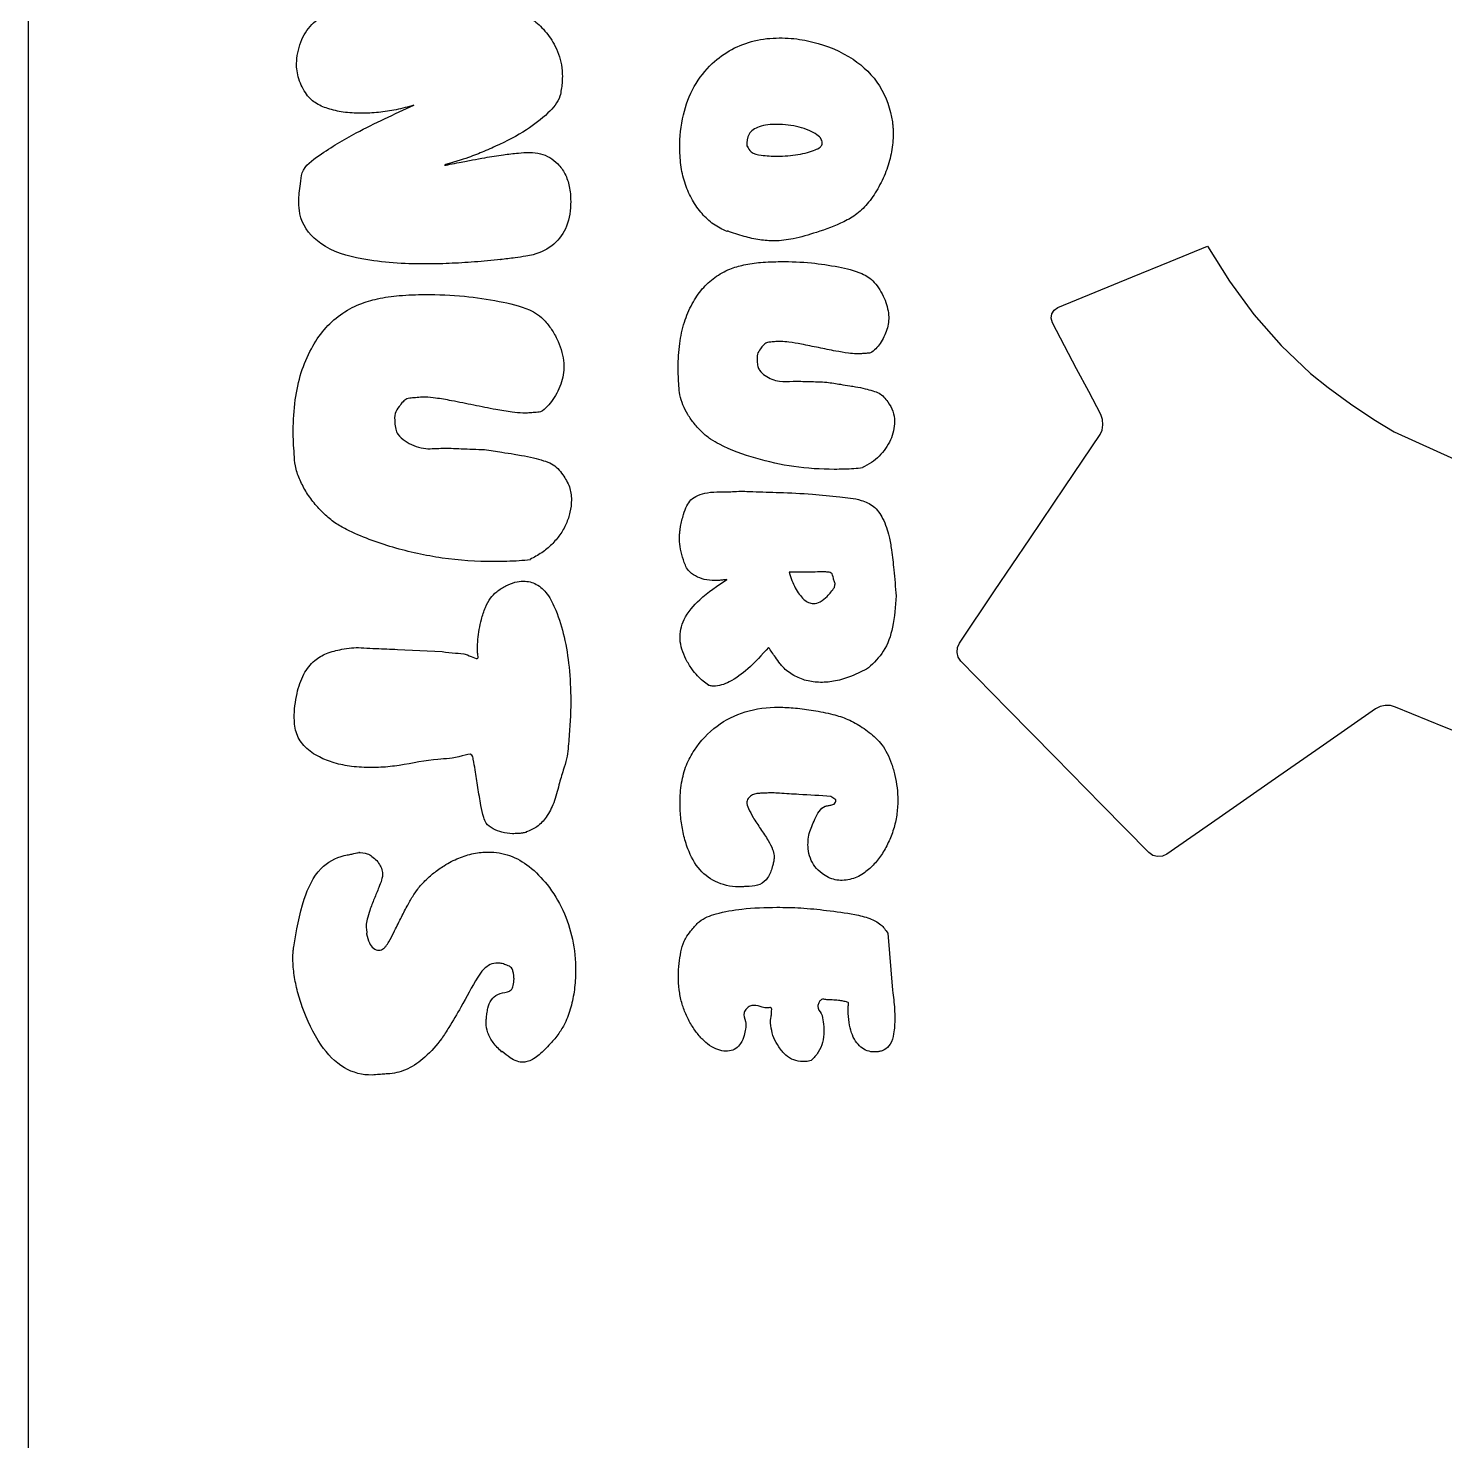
# Model space of a CAD drawing. Extents: x 9 to 137, y 10 to 46.
# Drawn here: x 52.29 to 58.77, y 27.96 to 34.41 of the extents above; entities that cross this region are included whole.
import ezdxf

# ---------------------------------------------------------------- set-up
doc = ezdxf.new("R2010")
doc.units = 0
doc.layers.add('Layer_1', color=7, linetype='CONTINUOUS')

msp = doc.modelspace()

# ---------------------------------------------------------------- linework, layer by layer
at = {"layer": 'Layer_1', "color": 7}
for p, q in [((52.29317, 45.61675), (52.29317, 10.29953)), ((55.577359, 33.87323), (55.578595, 33.87323)), ((55.577361, 33.87323), (55.577359, 33.87323)), ((55.488359, 33.484727), (55.487123, 33.483161)), ((55.488303, 33.486293), (55.488359, 33.484727)), ((57.511722, 33.346554), (57.682798, 33.416753)), ((57.682798, 33.416753), (57.782714, 33.257326)), ((54.451072, 33.355649), (54.45113, 33.355648)), ((54.45113, 33.355648), (54.452719, 33.355648)), ((57.340649, 33.276356), (57.511722, 33.346554)), ((57.169573, 33.206153), (57.340649, 33.276356)), ((57.782714, 33.257326), (57.895215, 33.105223)), ((56.998496, 33.135955), (57.169573, 33.206153)), ((56.968213, 33.087073), (56.971175, 33.106922)), ((56.973809, 33.066599), (56.968213, 33.087073)), ((56.971175, 33.106922), (56.981544, 33.12394)), ((56.981544, 33.12394), (56.998496, 33.135955)), ((57.895215, 33.105223), (58.019243, 32.96346)), ((57.029066, 32.961735), (56.973809, 33.066599)), ((57.084327, 32.856871), (57.029066, 32.961735)), ((58.019243, 32.96346), (58.153755, 32.83505)), ((57.139585, 32.752007), (57.084327, 32.856871)), ((58.153755, 32.83505), (58.234033, 32.770994)), ((58.234033, 32.770994), (58.336661, 32.69648)), ((57.194843, 32.647144), (57.139585, 32.752007)), ((58.336661, 32.69648), (58.443184, 32.624444)), ((57.202941, 32.625419), (57.194843, 32.647144)), ((57.191518, 32.555733), (57.201031, 32.576636)), ((57.201031, 32.576636), (57.204916, 32.600895)), ((57.204916, 32.600895), (57.202941, 32.625419)), ((58.443184, 32.624444), (58.535147, 32.567814)), ((58.535147, 32.567814), (59.000778, 32.356632)), ((57.030801, 32.317625), (57.191518, 32.555733)), ((56.105124, 32.404668), (56.10636, 32.403102)), ((56.105141, 32.404665), (56.105124, 32.404668)), ((56.870081, 32.079516), (57.030801, 32.317625)), ((55.455042, 32.294422), (55.504489, 32.294422)), ((56.709363, 31.841408), (56.870081, 32.079516)), ((54.586194, 31.985411), (54.587783, 31.983397)), ((54.586295, 31.985409), (54.586194, 31.985411)), ((55.977796, 31.857356), (55.977816, 31.857357)), ((55.977816, 31.857357), (55.977816, 31.858924)), ((56.548643, 31.6033), (56.709363, 31.841408)), ((56.540018, 31.582858), (56.548643, 31.6033)), ((53.980789, 31.573814), (54.184178, 31.563744)), ((56.538373, 31.560376), (56.540018, 31.582858)), ((56.543705, 31.538519), (56.538373, 31.560376)), ((56.555753, 31.519954), (56.543705, 31.538519)), ((56.770648, 31.301313), (56.555753, 31.519954)), ((55.401839, 31.409325), (55.401839, 31.410892)), ((55.40188, 31.409325), (55.401839, 31.409325)), ((56.985543, 31.082675), (56.770648, 31.301313)), ((58.450679, 31.303037), (58.212307, 31.136767)), ((58.471384, 31.313242), (58.450679, 31.303037)), ((58.495347, 31.318146), (58.471384, 31.313242)), ((58.519706, 31.317488), (58.495347, 31.318146)), ((58.541695, 31.31074), (58.519706, 31.317488)), ((58.766462, 31.219316), (58.541695, 31.31074)), ((58.991226, 31.127893), (58.766462, 31.219316)), ((57.200436, 30.864033), (56.985543, 31.082675)), ((58.212307, 31.136767), (57.973939, 30.970497)), ((57.973939, 30.970497), (57.735567, 30.804223)), ((55.983858, 30.88686), (55.961603, 30.902525)), ((57.415331, 30.645392), (57.200436, 30.864033)), ((57.735567, 30.804223), (57.497195, 30.637953)), ((54.568715, 30.740053), (54.568715, 30.738039)), ((54.568836, 30.74005), (54.568715, 30.740053)), ((57.433369, 30.632982), (57.415331, 30.645392)), ((57.454864, 30.627353), (57.433369, 30.632982)), ((57.477083, 30.628999), (57.454864, 30.627353)), ((57.497195, 30.637953), (57.477083, 30.628999)), ((55.588475, 30.490523), (55.587239, 30.490523)), ((55.588307, 30.490523), (55.588475, 30.490523)), ((53.840703, 30.277564), (53.839374, 30.275545)), ((53.839374, 30.275545), (53.839374, 30.273531)), ((56.221306, 30.277919), (56.242327, 30.016306)), ((53.50546, 30.211102), (53.50705, 30.21513)), ((54.459054, 29.735815), (54.457465, 29.733801)), ((55.871613, 29.695165), (55.871521, 29.695159))]:
    msp.add_line(p, q, dxfattribs=at)
for points, knots in [([(54.055483, 34.060521), (54.028533, 34.053266), (53.975362, 34.038951), (53.894366, 34.027108), (53.813267, 34.022826), (53.735158, 34.027056), (53.664092, 34.042911), (53.612728, 34.064842), (53.578911, 34.091437), (53.557923, 34.119355), (53.539815, 34.152696), (53.526348, 34.189161), (53.518954, 34.225952), (53.519648, 34.284304), (53.536133, 34.3611), (53.593652, 34.443758), (53.673727, 34.491217), (53.764908, 34.515349), (53.867492, 34.527719), (54.023219, 34.531191), (54.20512, 34.52788), (54.385374, 34.514747), (54.510496, 34.497228), (54.593583, 34.459335), (54.651273, 34.40767), (54.692282, 34.350837), (54.718629, 34.294754), (54.731329, 34.244197), (54.734684, 34.199389), (54.733192, 34.161759), (54.72914, 34.13225), (54.720417, 34.080901), (54.662756, 34.014889), (54.562179, 33.939), (54.45664, 33.884464), (54.353981, 33.840629), (54.293309, 33.816183), (54.150385, 33.775846), (54.268476, 33.8011), (54.320031, 33.810006), (54.389893, 33.822967), (54.458562, 33.83396), (54.527153, 33.842264), (54.583625, 33.846488), (54.633014, 33.841713), (54.677702, 33.823585), (54.717171, 33.792119), (54.749166, 33.746904), (54.768608, 33.687433), (54.774996, 33.606021), (54.763339, 33.509758), (54.699853, 33.417595), (54.624523, 33.381866), (54.562168, 33.369542), (54.512258, 33.362482), (54.473329, 33.358135), (54.451072, 33.355649)], [0, 0, 0, 0, 0.083671, 0.165081, 0.244988, 0.327087, 0.398834, 0.462665, 0.492605, 0.52681, 0.566588, 0.606142, 0.64304, 0.678396, 0.780706, 0.87353, 0.971975, 1.052821, 1.155398, 1.28118, 1.519925, 1.700561, 1.824282, 1.895965, 1.970887, 2.053913, 2.104643, 2.15592, 2.209345, 2.238909, 2.268681, 2.298865, 2.393578, 2.517908, 2.678284, 2.754289, 2.837327, 2.927602, 2.995894, 3.058387, 3.115082, 3.201061, 3.26986, 3.321657, 3.370905, 3.417222, 3.464212, 3.520527, 3.58086, 3.649422, 3.764906, 3.864256, 3.971252, 4.004815, 4.055147, 4.122341, 4.122341, 4.122341, 4.122341]), ([(55.487123, 33.483161), (55.465786, 33.493531), (55.42296, 33.514345), (55.369305, 33.564789), (55.326431, 33.626951), (55.293982, 33.698866), (55.274616, 33.779067), (55.267697, 33.886537), (55.279889, 34.013431), (55.329471, 34.148535), (55.41018, 34.249832), (55.506306, 34.320061), (55.612113, 34.3605), (55.705338, 34.369906), (55.778744, 34.366903), (55.830088, 34.360855), (55.927992, 34.33909), (56.061151, 34.286395), (56.19626, 34.155858), (56.236064, 34.036512), (56.244528, 33.96721), (56.245721, 33.949427), (56.24655, 33.909683), (56.241083, 33.847791), (56.21878, 33.765678), (56.182573, 33.6881), (56.137692, 33.618719), (56.084148, 33.562821), (56.002383, 33.516405), (55.90334, 33.481576), (55.797544, 33.449622), (55.709861, 33.438155), (55.634306, 33.444835), (55.562072, 33.460075), (55.51367, 33.477278), (55.488303, 33.486293)], [0, 0, 0, 0, 0.070829, 0.142168, 0.217823, 0.296303, 0.377495, 0.463896, 0.618473, 0.756603, 0.889495, 1.000744, 1.110169, 1.225177, 1.27905, 1.330519, 1.379973, 1.579928, 1.751612, 1.926194, 1.943373, 1.961169, 1.979624, 2.062622, 2.146455, 2.233614, 2.318392, 2.393637, 2.463077, 2.598114, 2.707962, 2.794347, 2.86128, 2.93455, 3.015233, 3.015233, 3.015233, 3.015233]), ([(54.452719, 33.355648), (54.412547, 33.351623), (54.333834, 33.343737), (54.217755, 33.337152), (54.045943, 33.333376), (53.846181, 33.345235), (53.636317, 33.403244), (53.547683, 33.506036), (53.533315, 33.570114), (53.530219, 33.595068), (53.529174, 33.624764), (53.530896, 33.660875), (53.537535, 33.704), (53.542402, 33.774801), (53.648846, 33.852582), (53.815575, 33.951602), (53.965947, 34.019872), (54.055483, 34.060521)], [0, 0, 0, 0, 0.121106, 0.237295, 0.34872, 0.636404, 0.837707, 0.985938, 1.00914, 1.034178, 1.061274, 1.098238, 1.14219, 1.193299, 1.303224, 1.501861, 1.794207, 1.794207, 1.794207, 1.794207]), ([(55.578595, 33.87323), (55.583814, 33.863837), (55.597145, 33.839843), (55.652227, 33.830566), (55.70722, 33.82679), (55.763998, 33.829), (55.810229, 33.834636), (55.852342, 33.843833), (55.886395, 33.85482), (55.91106, 33.865648), (55.92421, 33.88411), (55.918881, 33.908542), (55.895193, 33.929526), (55.859735, 33.947197), (55.815496, 33.96216), (55.766005, 33.971629), (55.704405, 33.974659), (55.640817, 33.971431), (55.578215, 33.933525), (55.577646, 33.893317), (55.577361, 33.87323)], [0, 0, 0, 0, 0.030992, 0.079165, 0.152814, 0.201745, 0.248244, 0.292679, 0.330559, 0.356094, 0.371826, 0.394353, 0.423116, 0.464243, 0.512844, 0.562766, 0.61491, 0.697379, 0.75402, 0.810566, 0.810566, 0.810566, 0.810566]), ([(56.10636, 32.403102), (56.092956, 32.401833), (56.065176, 32.399203), (56.02187, 32.397285), (55.930533, 32.395881), (55.793693, 32.404614), (55.617437, 32.443863), (55.490287, 32.489638), (55.410226, 32.534027), (55.371749, 32.566184), (55.336982, 32.604254), (55.306963, 32.646203), (55.284726, 32.690553), (55.2689, 32.734781), (55.26697, 32.779039), (55.263943, 32.820736), (55.262822, 32.885041), (55.267516, 32.968621), (55.288442, 33.06733), (55.323747, 33.151824), (55.37045, 33.222221), (55.429284, 33.276587), (55.494847, 33.312628), (55.56642, 33.333439), (55.644603, 33.344206), (55.748064, 33.347521), (55.867264, 33.343045), (55.991302, 33.324179), (56.079556, 33.303698), (56.133987, 33.276282), (56.16133, 33.250432), (56.18562, 33.21769), (56.205353, 33.180308), (56.21926, 33.141282), (56.226199, 33.103861), (56.225436, 33.068297), (56.218326, 33.034766), (56.204566, 33.002977), (56.188368, 32.972547), (56.167039, 32.948725), (56.146544, 32.927422), (56.12166, 32.927148), (56.100895, 32.924997), (56.073941, 32.924274), (56.034651, 32.928284), (55.976573, 32.938224), (55.90505, 32.952932), (55.833798, 32.967625), (55.776553, 32.977556), (55.737357, 32.981722), (55.709924, 32.980844), (55.688298, 32.978189), (55.667912, 32.977099), (55.651668, 32.964257), (55.63855, 32.94629), (55.621874, 32.92325), (55.624413, 32.893963), (55.626159, 32.869041), (55.636457, 32.843978), (55.660688, 32.825057), (55.691429, 32.807653), (55.73485, 32.795383), (55.792012, 32.801657), (55.863906, 32.796966), (55.936688, 32.797716), (55.998971, 32.78613), (56.042707, 32.77983), (56.080244, 32.773418), (56.115433, 32.766593), (56.15112, 32.756415), (56.191057, 32.743771), (56.221375, 32.707737), (56.247803, 32.664325), (56.254234, 32.61696), (56.248533, 32.572352), (56.234784, 32.530204), (56.212366, 32.491355), (56.182907, 32.456572), (56.14701, 32.426587), (56.119276, 32.412066), (56.105141, 32.404665)], [0, 0, 0, 0, 0.040387, 0.0837, 0.129994, 0.314459, 0.493257, 0.670392, 0.717553, 0.767045, 0.820002, 0.871965, 0.921149, 0.968688, 1.011353, 1.053199, 1.094285, 1.204176, 1.303637, 1.395458, 1.477317, 1.555172, 1.633428, 1.699437, 1.77774, 1.869559, 2.009772, 2.134716, 2.246082, 2.279465, 2.316095, 2.35769, 2.401416, 2.44238, 2.481602, 2.514855, 2.548491, 2.583655, 2.618689, 2.650733, 2.681031, 2.701387, 2.722459, 2.744307, 2.781929, 2.840778, 2.921015, 3.000984, 3.05902, 3.095276, 3.119048, 3.140984, 3.161199, 3.178368, 3.200574, 3.228831, 3.260009, 3.284769, 3.304278, 3.339107, 3.373876, 3.410623, 3.472009, 3.544126, 3.627006, 3.689493, 3.733692, 3.759606, 3.803765, 3.840958, 3.87143, 3.927309, 3.976144, 4.023013, 4.066996, 4.110431, 4.155103, 4.200662, 4.246603, 4.294359, 4.294359, 4.294359, 4.294359]), ([(54.587783, 31.983397), (54.57055, 31.981766), (54.534837, 31.978387), (54.479169, 31.975921), (54.361757, 31.974116), (54.185843, 31.985343), (53.959252, 32.035801), (53.795789, 32.094646), (53.692866, 32.151716), (53.643398, 32.193057), (53.598685, 32.24199), (53.5601, 32.295926), (53.531512, 32.35294), (53.511173, 32.4098), (53.508669, 32.466696), (53.50477, 32.520301), (53.503324, 32.602971), (53.509361, 32.710419), (53.536257, 32.837317), (53.581632, 32.945945), (53.641677, 33.036442), (53.717309, 33.106334), (53.801593, 33.152671), (53.893607, 33.179422), (53.994117, 33.193264), (54.127124, 33.197527), (54.280364, 33.191771), (54.439826, 33.16752), (54.553284, 33.141183), (54.623266, 33.105946), (54.658418, 33.072712), (54.689638, 33.030617), (54.714996, 32.982558), (54.73288, 32.932388), (54.741786, 32.884282), (54.740887, 32.838562), (54.731743, 32.795442), (54.713989, 32.754598), (54.693178, 32.715466), (54.665756, 32.684842), (54.639413, 32.657455), (54.607426, 32.657102), (54.580735, 32.654337), (54.546086, 32.653408), (54.495576, 32.658563), (54.420913, 32.671342), (54.328965, 32.69025), (54.237366, 32.709139), (54.163776, 32.721906), (54.11339, 32.727262), (54.078125, 32.726133), (54.050324, 32.72272), (54.024117, 32.72132), (54.003237, 32.704807), (53.986377, 32.68171), (53.964924, 32.652092), (53.968247, 32.614438), (53.970519, 32.582401), (53.983771, 32.550186), (54.014911, 32.525856), (54.05443, 32.503477), (54.110253, 32.487735), (54.183721, 32.495579), (54.27625, 32.49065), (54.342636, 32.488191), (54.378133, 32.486876)], [0, 0, 0, 0, 0.051926, 0.107602, 0.167099, 0.404244, 0.634104, 0.861825, 0.922452, 0.986083, 1.054173, 1.120974, 1.184201, 1.245317, 1.300168, 1.353965, 1.406785, 1.548058, 1.675922, 1.793962, 1.899199, 1.999287, 2.099885, 2.184749, 2.285415, 2.403453, 2.583708, 2.744333, 2.887505, 2.930428, 2.977518, 3.030988, 3.087198, 3.13986, 3.190285, 3.233033, 3.276274, 3.321498, 3.366537, 3.407731, 3.446679, 3.472844, 3.499931, 3.528014, 3.576381, 3.652034, 3.755185, 3.857992, 3.932599, 3.979203, 4.009762, 4.037962, 4.06395, 4.08602, 4.114568, 4.150893, 4.190972, 4.222808, 4.247892, 4.292664, 4.337358, 4.384599, 4.46352, 4.556233, 4.662778, 4.662778, 4.662778, 4.662778]), ([(54.378133, 32.486876), (54.404618, 32.482942), (54.449837, 32.476228), (54.506018, 32.467664), (54.554282, 32.45949), (54.599518, 32.450691), (54.645396, 32.437614), (54.696732, 32.421352), (54.735711, 32.375034), (54.769691, 32.319224), (54.777965, 32.258332), (54.770635, 32.200984), (54.752959, 32.146799), (54.724139, 32.096855), (54.686265, 32.052141), (54.640117, 32.013593), (54.604465, 31.994924), (54.586295, 31.985409)], [0, 0, 0, 0, 0.08033, 0.137149, 0.170463, 0.227239, 0.27505, 0.314214, 0.386055, 0.448839, 0.509094, 0.565638, 0.621478, 0.678906, 0.737478, 0.796538, 0.857929, 0.857929, 0.857929, 0.857929]), ([(55.485879, 31.893388), (55.479067, 31.892457), (55.46611, 31.890686), (55.447543, 31.889099), (55.419897, 31.888148), (55.383623, 31.89149), (55.34208, 31.907748), (55.302828, 31.935345), (55.28725, 31.983107), (55.272316, 32.030758), (55.269084, 32.070486), (55.269936, 32.099559), (55.271506, 32.118417), (55.276606, 32.148881), (55.285992, 32.186785), (55.300634, 32.227914), (55.321095, 32.260122), (55.354809, 32.280891), (55.400975, 32.292707), (55.435728, 32.29381), (55.455042, 32.294422)], [0, 0, 0, 0, 0.020625, 0.039231, 0.055858, 0.103664, 0.146973, 0.189235, 0.242063, 0.29188, 0.340121, 0.36032, 0.379193, 0.39682, 0.452936, 0.496083, 0.527573, 0.565214, 0.611442, 0.669273, 0.669273, 0.669273, 0.669273]), ([(55.504489, 32.294422), (55.513223, 32.295099), (55.546481, 32.297674), (55.620349, 32.294114), (55.735639, 32.291515), (55.86827, 32.285219), (55.992942, 32.271496), (56.088635, 32.263202), (56.161584, 32.23089), (56.204391, 32.168101), (56.227479, 32.098281), (56.240134, 32.018834), (56.250433, 31.928415), (56.256319, 31.858193), (56.259671, 31.818193)], [0, 0, 0, 0, 0.026269, 0.100025, 0.221371, 0.372522, 0.497934, 0.597939, 0.659741, 0.729486, 0.817769, 0.879449, 0.970419, 1.090826, 1.090826, 1.090826, 1.090826]), ([(55.977816, 31.858924), (55.978313, 31.86089), (55.979244, 31.864567), (55.980055, 31.8698), (55.98067, 31.875895), (55.977579, 31.885746), (55.970669, 31.900684), (55.969431, 31.922507), (55.949792, 31.927768), (55.928947, 31.928178), (55.895959, 31.927893), (55.856, 31.926892), (55.813131, 31.926402), (55.78512, 31.926323), (55.771389, 31.926285)], [0, 0, 0, 0, 0.006079, 0.011367, 0.015902, 0.024307, 0.041498, 0.067542, 0.07735, 0.098423, 0.131218, 0.175721, 0.218569, 0.259765, 0.259765, 0.259765, 0.259765]), ([(55.771389, 31.926285), (55.775155, 31.913646), (55.782419, 31.889261), (55.797828, 31.855576), (55.815827, 31.826377), (55.835692, 31.802964), (55.857735, 31.787411), (55.884648, 31.781341), (55.916214, 31.791188), (55.948847, 31.818157), (55.967335, 31.843191), (55.977796, 31.857356)], [0, 0, 0, 0, 0.039525, 0.076256, 0.110747, 0.142177, 0.167825, 0.1903, 0.222394, 0.262829, 0.315534, 0.315534, 0.315534, 0.315534]), ([(54.184178, 31.563744), (54.205283, 31.560911), (54.245659, 31.555491), (54.289999, 31.558264), (54.354969, 31.521224), (54.34701, 31.54814), (54.346667, 31.559799), (54.345938, 31.584242), (54.347725, 31.619584), (54.353546, 31.665444), (54.364035, 31.714703), (54.379575, 31.763452), (54.402237, 31.807582), (54.435137, 31.841197), (54.473909, 31.864538), (54.515195, 31.881851), (54.563129, 31.889111), (54.619541, 31.875331), (54.671486, 31.82443), (54.711983, 31.740366), (54.745615, 31.627921), (54.767991, 31.489103), (54.773395, 31.362723), (54.771056, 31.253218), (54.763198, 31.164817), (54.758862, 31.086045), (54.736222, 31.017424), (54.716489, 30.950489), (54.699016, 30.875588), (54.664554, 30.810395), (54.622453, 30.760951), (54.586051, 30.746761), (54.568836, 30.74005)], [0, 0, 0, 0, 0.061083, 0.116854, 0.167487, 0.177041, 0.189168, 0.20394, 0.249631, 0.295653, 0.342331, 0.400572, 0.44886, 0.489566, 0.539878, 0.583726, 0.62311, 0.683732, 0.749986, 0.833837, 0.961562, 1.101052, 1.254522, 1.340475, 1.429316, 1.521228, 1.575271, 1.645204, 1.731028, 1.804487, 1.865427, 1.920101, 1.920101, 1.920101, 1.920101]), ([(55.401839, 31.410892), (55.39335, 31.416617), (55.37513, 31.428905), (55.350286, 31.454283), (55.32313, 31.487268), (55.298251, 31.527818), (55.279792, 31.573851), (55.266462, 31.635352), (55.286953, 31.721922), (55.3683, 31.814616), (55.443094, 31.864723), (55.485879, 31.893388)], [0, 0, 0, 0, 0.030651, 0.06578, 0.105984, 0.158776, 0.207689, 0.254303, 0.345721, 0.461201, 0.615565, 0.615565, 0.615565, 0.615565]), ([(56.259671, 31.818193), (56.256342, 31.770358), (56.250297, 31.683528), (56.210965, 31.564884), (56.158126, 31.513203), (56.133606, 31.489219)], [0, 0, 0, 0, 0.144055, 0.261489, 0.363178, 0.363178, 0.363178, 0.363178]), ([(54.568715, 30.738039), (54.562907, 30.736804), (54.550327, 30.734129), (54.529551, 30.732443), (54.498365, 30.731287), (54.459223, 30.735795), (54.418085, 30.752445), (54.385324, 30.774824), (54.371214, 30.815332), (54.359868, 30.869889), (54.347585, 30.942052), (54.337867, 31.014436), (54.328744, 31.060319), (54.321208, 31.103348), (54.245438, 31.073448), (54.14849, 31.075769), (54.033336, 31.049952), (53.946542, 31.038176), (53.904041, 31.034833), (53.845463, 31.033311), (53.773914, 31.037072), (53.693306, 31.052652), (53.620088, 31.080828), (53.557254, 31.122975), (53.51429, 31.186853), (53.505263, 31.273973), (53.516798, 31.366835), (53.545937, 31.459215), (53.594971, 31.523168), (53.658191, 31.559513), (53.730794, 31.576874), (53.788977, 31.584012), (53.841048, 31.579782), (53.896701, 31.577912), (53.948013, 31.575412), (53.980789, 31.573814)], [0, 0, 0, 0, 0.017798, 0.03855, 0.062389, 0.111522, 0.15488, 0.195912, 0.224414, 0.280255, 0.364029, 0.444838, 0.494664, 0.513704, 0.55853, 0.6703, 0.84913, 0.891873, 0.934381, 0.976771, 1.067679, 1.148745, 1.221994, 1.301914, 1.372227, 1.444719, 1.558863, 1.652191, 1.732137, 1.793936, 1.867022, 1.955084, 1.967995, 2.023671, 2.122116, 2.122116, 2.122116, 2.122116]), ([(55.676278, 31.583211), (55.64574, 31.549178), (55.592272, 31.489588), (55.508108, 31.426325), (55.447441, 31.404815), (55.417812, 31.406495), (55.410389, 31.407622), (55.40491, 31.408719), (55.40188, 31.409325)], [0, 0, 0, 0, 0.136759, 0.239451, 0.315115, 0.320855, 0.328347, 0.337618, 0.337618, 0.337618, 0.337618]), ([(56.133606, 31.489219), (56.108073, 31.475945), (56.059867, 31.450885), (55.98538, 31.428225), (55.914984, 31.420872), (55.849206, 31.428854), (55.790216, 31.453405), (55.750648, 31.482262), (55.725738, 31.513252), (55.704198, 31.543245), (55.686714, 31.568272), (55.676278, 31.583211)], [0, 0, 0, 0, 0.086196, 0.162741, 0.231997, 0.297245, 0.359148, 0.422116, 0.441324, 0.47824, 0.532908, 0.532908, 0.532908, 0.532908]), ([(55.587239, 30.490523), (55.585682, 30.490526), (55.582196, 30.490532), (55.576414, 30.490471), (55.569679, 30.490765), (55.563024, 30.489633), (55.557234, 30.489121), (55.517569, 30.487641), (55.444859, 30.499606), (55.354473, 30.563595), (55.310058, 30.6489), (55.286493, 30.729213), (55.274446, 30.799205), (55.27029, 30.878091), (55.276057, 30.961506), (55.297216, 31.044624), (55.34719, 31.13685), (55.434373, 31.228951), (55.570652, 31.298557), (55.696961, 31.312573), (55.801391, 31.307091), (55.88397, 31.295501), (55.964801, 31.279981), (56.040987, 31.255897), (56.107015, 31.218451), (56.158997, 31.178679), (56.196585, 31.137467), (56.220288, 31.097391), (56.239869, 31.050258), (56.255499, 30.997866), (56.264889, 30.941576), (56.268188, 30.880683), (56.263862, 30.816704), (56.249438, 30.751637), (56.224998, 30.69096), (56.194646, 30.635014), (56.156145, 30.587286), (56.117492, 30.55338), (56.080663, 30.532322), (56.047854, 30.521791), (56.01415, 30.517619), (55.980573, 30.520107), (55.948748, 30.530962), (55.917073, 30.551323), (55.887405, 30.580095), (55.865283, 30.61932), (55.854497, 30.671174), (55.858333, 30.734895), (55.888775, 30.797379), (55.912787, 30.851013), (55.942218, 30.85896), (55.952134, 30.860957), (55.964124, 30.862908), (55.976351, 30.86599), (55.983773, 30.875444), (55.983828, 30.882852), (55.983858, 30.88686)], [0, 0, 0, 0, 0.004671, 0.010457, 0.017356, 0.024821, 0.03063, 0.034791, 0.143907, 0.243978, 0.35552, 0.424763, 0.495234, 0.567926, 0.661333, 0.745165, 0.822957, 0.973841, 1.118008, 1.272714, 1.34861, 1.431736, 1.522586, 1.595442, 1.670205, 1.749124, 1.79084, 1.836717, 1.887972, 1.943693, 2.000364, 2.05876, 2.126292, 2.192119, 2.257771, 2.321971, 2.382346, 2.440822, 2.475106, 2.508896, 2.543483, 2.576426, 2.609044, 2.643211, 2.688677, 2.731749, 2.776005, 2.846488, 2.916248, 2.991896, 2.997013, 3.007118, 3.022227, 3.033793, 3.043765, 3.055522, 3.055522, 3.055522, 3.055522]), ([(55.961603, 30.902525), (55.912851, 30.905529), (55.834302, 30.910368), (55.744891, 30.914967), (55.696342, 30.918593), (55.669716, 30.917943), (55.646198, 30.916789), (55.623692, 30.915752), (55.602081, 30.911273), (55.586038, 30.89726), (55.572525, 30.874996), (55.587126, 30.841952), (55.607192, 30.801314), (55.640654, 30.753649), (55.672218, 30.705918), (55.694242, 30.66552), (55.703244, 30.635615), (55.701232, 30.614398), (55.698527, 30.59706), (55.690016, 30.568459), (55.678012, 30.530169), (55.637808, 30.495001), (55.605267, 30.492057), (55.588307, 30.490523)], [0, 0, 0, 0, 0.146518, 0.236074, 0.268669, 0.292433, 0.315939, 0.339208, 0.360418, 0.380151, 0.402068, 0.432776, 0.479073, 0.542081, 0.605447, 0.651089, 0.68011, 0.697021, 0.714495, 0.732724, 0.786596, 0.832557, 0.882586, 0.882586, 0.882586, 0.882586]), ([(53.50705, 30.21513), (53.519026, 30.28834), (53.539518, 30.413606), (53.611182, 30.573192), (53.705359, 30.627012), (53.760502, 30.636518), (53.778928, 30.640236), (53.794158, 30.644288), (53.799934, 30.644791), (53.808946, 30.645797), (53.793718, 30.647329), (53.842454, 30.643351), (53.856676, 30.632756), (53.881846, 30.614584), (53.89871, 30.592755), (53.909738, 30.567793), (53.914112, 30.543191), (53.906732, 30.515685), (53.89354, 30.480313), (53.873685, 30.434358), (53.854872, 30.386218), (53.842009, 30.345324), (53.837125, 30.318169), (53.837916, 30.301262), (53.838933, 30.289839), (53.84009, 30.281811), (53.840703, 30.277564)], [0, 0, 0, 0, 0.223284, 0.382056, 0.50383, 0.529031, 0.548518, 0.562297, 0.571408, 0.575197, 0.576798, 0.604399, 0.631508, 0.660193, 0.688697, 0.715084, 0.74128, 0.761642, 0.799423, 0.85487, 0.911657, 0.95438, 0.983531, 0.993606, 1.005065, 1.017934, 1.017934, 1.017934, 1.017934]), ([(53.839374, 30.273531), (53.842654, 30.259692), (53.848355, 30.235644), (53.867934, 30.206967), (53.891062, 30.197364), (53.907588, 30.200506), (53.917979, 30.207148), (53.929622, 30.219754), (53.944756, 30.244809), (53.967188, 30.287289), (53.993759, 30.341883), (54.022022, 30.397069), (54.047795, 30.442226), (54.073965, 30.482159), (54.106185, 30.51835), (54.146869, 30.553973), (54.197913, 30.590011), (54.258497, 30.62185), (54.327447, 30.643274), (54.406558, 30.651752), (54.496649, 30.636794), (54.589315, 30.582855), (54.671874, 30.496145), (54.741597, 30.383987), (54.785615, 30.248645), (54.79706, 30.124612), (54.79109, 30.019815), (54.774342, 29.939199), (54.750907, 29.871544), (54.717443, 29.815952), (54.677059, 29.768683), (54.63864, 29.729621), (54.604327, 29.703578), (54.580129, 29.691654), (54.554223, 29.685585), (54.524589, 29.691223), (54.491792, 29.708695), (54.470781, 29.7261), (54.459054, 29.735815)], [0, 0, 0, 0, 0.042446, 0.073759, 0.100797, 0.111373, 0.123108, 0.137117, 0.162536, 0.210571, 0.281351, 0.34462, 0.396547, 0.437296, 0.487613, 0.541337, 0.599221, 0.674747, 0.745665, 0.814517, 0.911978, 1.013888, 1.130362, 1.268159, 1.406717, 1.553331, 1.639209, 1.720765, 1.799725, 1.852666, 1.914374, 1.985866, 2.016657, 2.043084, 2.066346, 2.095122, 2.131225, 2.176829, 2.176829, 2.176829, 2.176829]), ([(55.871521, 29.695159), (55.867387, 29.69394), (55.859133, 29.691507), (55.846197, 29.689968), (55.823576, 29.690647), (55.790512, 29.695066), (55.751842, 29.720056), (55.722436, 29.756603), (55.698892, 29.798204), (55.687272, 29.843395), (55.684488, 29.87775), (55.689969, 29.90193), (55.688328, 29.916139), (55.694372, 29.940891), (55.667687, 29.933873), (55.643751, 29.940605), (55.616221, 29.949521), (55.590645, 29.945146), (55.575264, 29.932748), (55.558113, 29.909367), (55.574118, 29.875974), (55.571852, 29.840762), (55.565306, 29.806162), (55.551841, 29.774355), (55.528689, 29.747743), (55.49663, 29.736648), (55.461179, 29.738125), (55.423607, 29.752349), (55.387294, 29.778076), (55.353313, 29.813655), (55.3228, 29.857649), (55.297222, 29.90691), (55.277614, 29.961055), (55.266838, 30.019737), (55.26367, 30.079634), (55.26626, 30.137766), (55.275403, 30.190657), (55.285881, 30.233368), (55.304507, 30.267231), (55.328949, 30.296039), (55.365139, 30.341641), (55.448167, 30.372009), (55.567364, 30.391639), (55.697583, 30.396722), (55.826849, 30.39372), (55.945576, 30.381651), (56.05156, 30.367893), (56.13526, 30.348056), (56.190123, 30.320783), (56.211435, 30.291487), (56.221306, 30.277919)], [0, 0, 0, 0, 0.012915, 0.025784, 0.038845, 0.080856, 0.123852, 0.173088, 0.220613, 0.266075, 0.312043, 0.322978, 0.338649, 0.35921, 0.3746, 0.401222, 0.439313, 0.457803, 0.476247, 0.497859, 0.538512, 0.573498, 0.603861, 0.643688, 0.676048, 0.706262, 0.74198, 0.780514, 0.825141, 0.874409, 0.9274, 0.98525, 1.040496, 1.099515, 1.163503, 1.220146, 1.273591, 1.324584, 1.35097, 1.388629, 1.43807, 1.522799, 1.64306, 1.802982, 1.911794, 2.030956, 2.160888, 2.231729, 2.289361, 2.339082, 2.339082, 2.339082, 2.339082]), ([(54.457465, 29.733801), (54.443426, 29.747687), (54.417275, 29.773552), (54.39179, 29.820266), (54.384983, 29.859132), (54.386729, 29.888265), (54.389622, 29.910425), (54.393735, 29.939731), (54.406104, 29.973597), (54.439882, 30.001853), (54.474023, 30.005948), (54.50236, 30.016554), (54.511878, 30.040511), (54.513527, 30.063786), (54.512415, 30.086082), (54.508215, 30.102631), (54.502852, 30.122628), (54.48081, 30.1305), (54.460227, 30.139012), (54.433736, 30.141983), (54.402447, 30.135606), (54.370431, 30.111744), (54.326831, 30.044536), (54.27905, 29.95312), (54.223762, 29.859832), (54.173697, 29.780086), (54.113287, 29.712729), (54.032961, 29.654228), (53.966334, 29.635818), (53.921748, 29.633548), (53.894725, 29.631583), (53.831906, 29.624651), (53.725101, 29.653884), (53.614806, 29.774463), (53.555791, 29.9047), (53.520348, 30.017133), (53.505945, 30.092809), (53.501787, 30.146609), (53.502655, 30.179789), (53.503747, 30.194564), (53.504858, 30.205288), (53.50546, 30.211102)], [0, 0, 0, 0, 0.059011, 0.109914, 0.15691, 0.175057, 0.197366, 0.223913, 0.263974, 0.30266, 0.348258, 0.366967, 0.388884, 0.419723, 0.437891, 0.455083, 0.471727, 0.496229, 0.518667, 0.539997, 0.574822, 0.611878, 0.656307, 0.813557, 0.921914, 0.981458, 1.095803, 1.191262, 1.275673, 1.298145, 1.325232, 1.356933, 1.487725, 1.63659, 1.831919, 1.913357, 1.989892, 2.06255, 2.074639, 2.089443, 2.106981, 2.106981, 2.106981, 2.106981]), ([(56.242327, 30.016306), (56.244563, 30.00159), (56.248952, 29.972705), (56.252608, 29.929812), (56.254288, 29.878139), (56.251166, 29.824049), (56.23798, 29.771724), (56.212702, 29.745653), (56.191497, 29.738147), (56.176524, 29.734961), (56.154916, 29.733584), (56.126953, 29.737783), (56.096465, 29.755938), (56.071939, 29.784969), (56.053497, 29.823483), (56.042973, 29.871076), (56.040428, 29.909812), (56.041237, 29.93689), (56.040706, 29.947888), (56.044875, 29.962019), (56.02435, 29.964654), (56.006774, 29.969845), (55.980975, 29.970714), (55.956485, 29.973032), (55.93674, 29.973058), (55.922813, 29.97715), (55.91211, 29.969916), (55.905068, 29.958183), (55.896682, 29.935744), (55.921868, 29.909972), (55.926855, 29.870243), (55.931443, 29.825976), (55.925723, 29.778233), (55.906001, 29.731408), (55.883213, 29.707391), (55.871613, 29.695165)], [0, 0, 0, 0, 0.044646, 0.087627, 0.129072, 0.199596, 0.250253, 0.287416, 0.302104, 0.317261, 0.333227, 0.366925, 0.400254, 0.437307, 0.479381, 0.527167, 0.582469, 0.596046, 0.607542, 0.616966, 0.633055, 0.653265, 0.678081, 0.707807, 0.727643, 0.7376, 0.749295, 0.762534, 0.779376, 0.815868, 0.855147, 0.898603, 0.949319, 0.997744, 1.047955, 1.047955, 1.047955, 1.047955])]:
    msp.add_open_spline(points, degree=3, knots=knots, dxfattribs=at)

doc.saveas('drawing.dxf')
